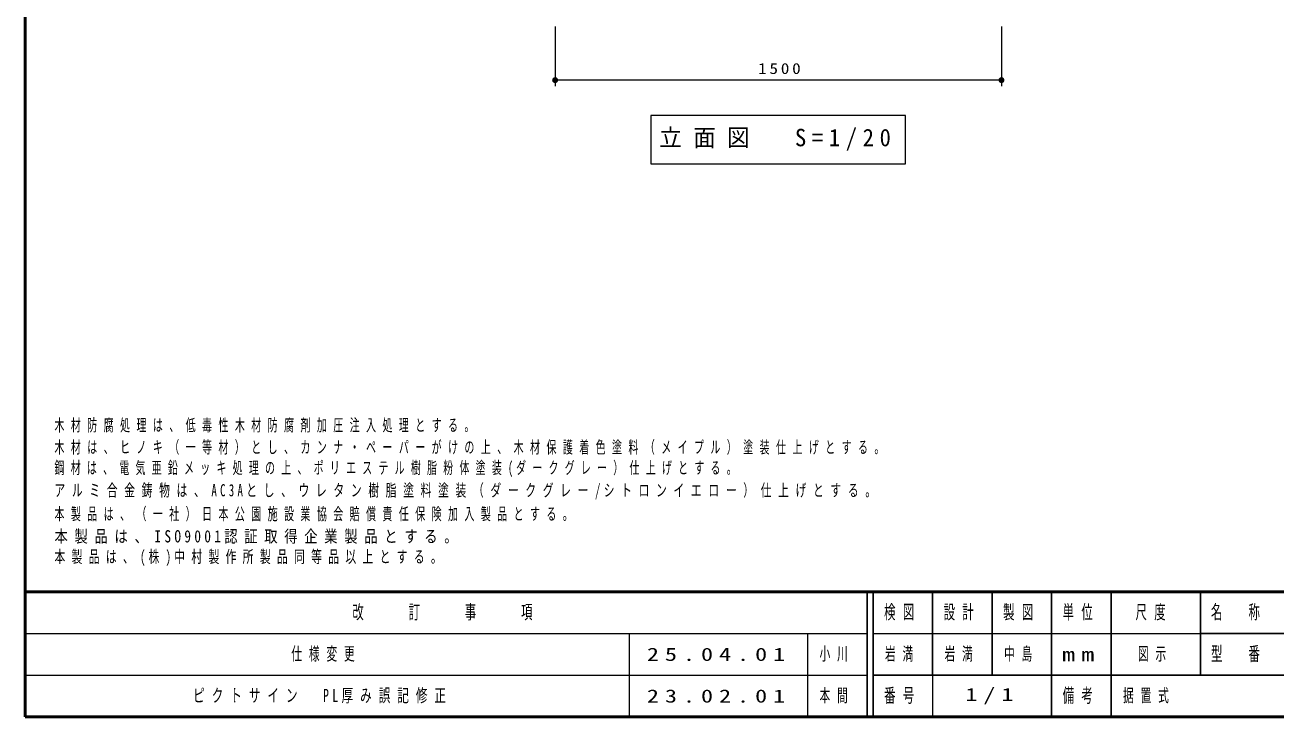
# Model space of a CAD drawing. Units: millimetres on the paper, scale 1:20. Extents: x -385 to 0, y 0 to 267.
# Drawn here: x -385 to -174.8, y 0 to 116.2 of the extents above; entities that cross this region are included whole.
import ezdxf

# ---------------------------------------------------------------- set-up
doc = ezdxf.new("R2010")
doc.units = ezdxf.units.MM
doc.layers.add('1_20', color=190, linetype='Continuous', lineweight=25)
doc.layers.add('LY_3', color=7, linetype='Continuous', lineweight=13)
doc.layers.add('CLASS1', color=7, linetype='Continuous')
doc.layers.add('LY_4', color=7, linetype='Continuous')
doc.styles.add('ＭＳ ゴシック', font='')
doc.styles.get('ＭＳ ゴシック').set_extended_font_data('MS Gothic')

# ---------------------------------------------------------------- blocks, each defined once
blk = doc.blocks.new('filled_dot')
at = {"color": 0, "linetype": 'Continuous', "lineweight": -2, "const_width": 1.25}
blk.add_lwpolyline([(-0.625, 0, 1), (0.625, 0, 1)], format="xyb", close=True, dxfattribs=at)

msp = doc.modelspace()

# ---------------------------------------------------------------- linework, layer by layer
at = {"layer": '1_20', "color": 7, "lineweight": 13}
for p, q in [((-295.925, 115.94), (-295.925, 105.94)), ((-220.925, 115.94), (-220.925, 105.94)), ((-220.925, 106.94), (-295.925, 106.94)), ((-279.825, 101.007), (-279.825, 92.873)), ((-237.025, 101.007), (-279.825, 101.007)), ((-237.025, 92.873), (-237.025, 101.007)), ((-279.825, 92.873), (-237.025, 92.873))]:
    msp.add_line(p, q, dxfattribs=at)
at = {"layer": 'LY_3', "lineweight": 50}
for p, q in [((-385, 267), (-385, 0)), ((-385, 21), (0, 21)), ((-385, 0), (0, 0))]:
    msp.add_line(p, q, dxfattribs=at)
at = {"layer": 'LY_3', "color": 211, "lineweight": 25}
for p, q in [((-243.5, 21), (-243.5, 0)), ((-242.5, 21), (-242.5, 0)), ((-232.5, 21), (-232.5, 7)), ((-222.5, 21), (-222.5, 7)), ((-212.5, 21), (-212.5, 0)), ((-202.5, 21), (-202.5, 7)), ((-187.5, 21), (-187.5, 7)), ((-187.5, 14), (-70, 14)), ((-242.5, 7), (0, 7))]:
    msp.add_line(p, q, dxfattribs=at)
at = {"layer": 'LY_3'}
for p, q in [((-385, 14), (-243.5, 14)), ((-283.5, 14), (-283.5, 0)), ((-253.5, 14), (-253.5, 0)), ((-242.5, 14), (-187.5, 14)), ((-385, 7), (-243.5, 7)), ((-232.5, 7), (-232.5, 0))]:
    msp.add_line(p, q, dxfattribs=at)
at = {"layer": 'LY_3', "lineweight": 25}
msp.add_line((-202.5, 7), (-202.5, 0), dxfattribs=at)

# ---------------------------------------------------------------- block references
at = {"layer": '1_20', "color": 7, "lineweight": 13, "xscale": 0.4, "yscale": 0.4}
msp.add_blockref('filled_dot', (-295.925, 106.94), dxfattribs=at)
at = {"layer": '1_20', "color": 7, "lineweight": 13, "xscale": 0.4, "yscale": 0.4, "rotation": 180}
msp.add_blockref('filled_dot', (-220.925, 106.94), dxfattribs=at)

# ---------------------------------------------------------------- texts
at = {"layer": '1_20', "color": 7, "style": 'ＭＳ ゴシック'}
for s, insert, char_height, attachment_point in [('\\T1.33;\\W1.15;1500', (-258.004, 107.94), 1.833, 8), ('\\T1.5;\\W0.95;立面図\u3000S=1/20', (-278.425, 96.94), 2.933, 4)]:
    msp.add_mtext(s, dxfattribs=dict(at, insert=insert, char_height=char_height, attachment_point=attachment_point))
at = {"layer": 'CLASS1', "char_height": 2.053, "attachment_point": 7, "style": 'ＭＳ ゴシック'}
for s, insert in [('\\T1.64;\\W0.6;木材防腐処理は、低毒性木材防腐剤加圧注入処理とする。', (-380.055, 47.749)), ('\\T1.64;\\W0.6;木材は、ヒノキ（一等材）とし、カンナ・ペーパーがけの上、木材保護着色塗料（メイプル）塗装仕上げとする。', (-380.055, 44.016)), ('\\T1.62;\\W0.6;鋼材は、電気亜鉛メッキ処理の上、ポリエステル樹脂粉体塗装(ダークグレー）仕上げとする。', (-380.055, 40.282)), ('\\T1.61;\\W0.65;アルミ合金鋳物は、AC3Aとし、ウレタン樹脂塗料塗装（ダークグレー/シトロンイエロー）仕上げとする。', (-380.055, 36.549)), ('\\T1.64;\\W0.6;本製品は、（一社）日本公園施設業協会賠償責任保険加入製品とする。', (-380.055, 32.816)), ('\\T1.5;\\W0.8;本製品は、ISO9001認証取得企業製品とする。', (-380.055, 29.082)), ('\\T1.58;\\W0.65;本製品は、(株)中村製作所製品同等品以上とする。', (-380.055, 25.349))]:
    msp.add_mtext(s, dxfattribs=dict(at, insert=insert))
at = {"layer": 'LY_3', "color": 4, "char_height": 2.346, "attachment_point": 5, "style": 'ＭＳ ゴシック'}
for s, insert in [('\\T1.64;\\W0.6;改\u3000\u3000訂\u3000\u3000事\u3000\u3000項', (-314.25, 17.5)), ('\\T1.64;\\W0.6;検図', (-237.5, 17.5)), ('\\T1.64;\\W0.6;設計', (-227.5, 17.5)), ('\\T1.64;\\W0.6;製図', (-217.5, 17.5)), ('\\T1.64;\\W0.6;単位', (-207.5, 17.5)), ('\\T1.64;\\W0.6;尺度', (-195.25, 17.5)), ('\\T1.64;\\W0.6;名\u3000称', (-181, 17.5)), ('\\T1.5;\\W1.35;mm', (-207.5, 10.5)), ('\\T1.64;\\W0.6;型\u3000番', (-181, 10.5)), ('\\T1.64;\\W0.6;番号', (-237.5, 3.5)), ('\\T1.64;\\W0.6;備考', (-207.5, 3.5))]:
    msp.add_mtext(s, dxfattribs=dict(at, insert=insert))
at = {"layer": 'LY_4', "char_height": 2.199, "attachment_point": 4, "style": 'ＭＳ ゴシック'}
for s, insert in [('\\T1.64;\\W0.6;仕様変更', (-340.25, 10.5)), ('\\T1.5;\\W1.35;25.04.01', (-280.5, 10.5)), ('\\T1.64;\\W0.6;小川', (-251.5, 10.5)), ('\\T1.64;\\W0.6;岩満', (-240.5, 10.5)), ('\\T1.64;\\W0.6;岩満', (-230.5, 10.5)), ('\\T1.64;\\W0.6;中島', (-220.5, 10.5)), ('\\T1.64;\\W0.6;図示', (-198, 10.5)), ('\\T1.6;\\W0.65;ピクトサイン\u3000PL厚み誤記修正', (-356.75, 3.5)), ('\\T1.5;\\W1.35;23.02.01', (-280.5, 3.5)), ('\\T1.64;\\W0.6;本間', (-251.5, 3.5)), ('\\T1.5;\\W1.35;1/1', (-227, 3.5)), ('\\T1.64;\\W0.6;据置式', (-200.5, 3.5))]:
    msp.add_mtext(s, dxfattribs=dict(at, insert=insert))

doc.saveas('drawing.dxf')
